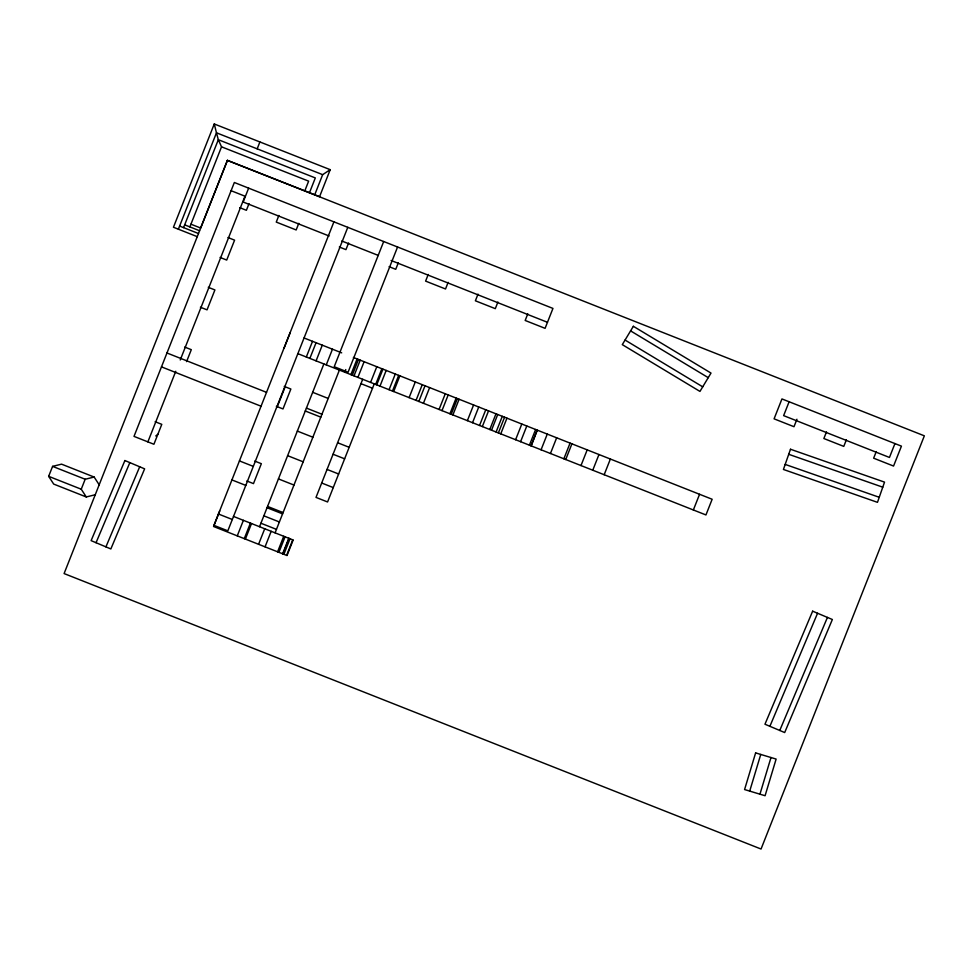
<?xml version="1.0" encoding="UTF-8"?>
<svg xmlns="http://www.w3.org/2000/svg" width="973" height="973" viewBox="0 0 973 973"><rect width="100%" height="100%" fill="white"/><g stroke="black" fill="none" stroke-linecap="round" stroke-linejoin="round"><path stroke-width="1.46" d="M749.709 791.098L760.752 754.44M759.949 794.187L770.993 757.529M95.245 494.746L86.281 496.96L53.685 484.08L48.65 476.332L52.591 466.371L61.554 464.157L94.15 477.05L99.185 484.785M190.951 224.191L200.657 228.035L227.414 160.387L319.57 196.68L330.212 169.667L214.267 123.972L173.449 227.256L197.251 236.658M178.375 229.202L216.468 132.802L214.267 123.972M183.569 227.621L218.317 139.711L216.468 132.802L322.659 174.654L330.212 169.667M86.281 496.96L81.246 489.212L85.174 479.251L94.15 477.05M189.869 226.904L221.528 146.826L218.317 139.711L315.313 177.925L309.487 192.715M257.176 148.869L259.888 141.973M147.872 441.876L175.772 371.272M180.236 359.986L244.977 196.193L231.1 190.708M248.638 188.154L243.165 202.019L329.105 235.989M186.573 361.628L191.304 349.672L184.663 347.057M249.015 203.649L246.388 210.29L239.747 207.663M278.886 215.447L276.259 222.087L296.169 229.956L298.796 223.328M304.804 190.866L308.636 181.148L221.528 146.826M314.729 194.77L322.659 174.654M333.909 221.856L213.963 525.371L227.828 530.844L347.787 227.329M219.716 510.971L213.573 526.502L287.023 555.534L293.165 540.003L233.447 516.408M284.043 348.212L290.246 332.511M348.577 242.995L345.95 249.635L339.322 247.008M306.325 357.006L312.528 341.316M237.266 535.868L243.396 520.336M309.864 358.405L316.067 342.715M244.272 538.641L250.414 523.109M245.378 539.078L251.521 523.547M316.079 360.874L322.282 345.172M259.548 526.709L323.875 363.951M326.259 364.887L332.462 349.198M258.575 544.296L264.717 528.765M383.69 241.523L334.213 366.736L348.079 372.221L397.568 247.008M265.057 546.85L271.187 531.319M275.079 532.851L339.407 370.081M344.722 372.185L345.756 369.57M277.597 551.813L283.739 536.281M278.923 552.336L285.065 536.804M350.9 374.629L357.103 358.94M352.275 375.177L358.478 359.475M282.632 553.795L288.774 538.264M282.973 553.929L289.115 538.397M398.358 262.674L395.731 269.314L389.103 266.687M354.014 375.858L360.217 360.168M283.885 554.294L290.027 538.762M286.609 555.364L292.739 539.833M357.906 377.402L364.109 361.701M362.686 379.288L316.006 497.398L327.573 501.971L374.252 383.861M370.591 382.413L376.794 366.724M375.675 384.42L381.878 368.731M376.733 384.834L382.936 369.144M379.993 386.123L386.184 370.433M428.229 274.471L425.602 281.112L445.525 288.981L448.139 282.352M389.078 389.723L395.281 374.033M392.484 391.061L398.687 375.371M393.676 391.535L399.879 375.846M409.11 397.629L415.301 381.939M416.055 400.377L422.258 384.688M418.816 401.472L425.006 385.782M423.425 403.296L429.628 387.607M478.011 294.15L475.383 300.791L495.306 308.66L497.921 302.019M439.066 409.475L445.269 393.785M441.985 410.63L448.188 394.941M449.94 413.768L456.142 398.079M451.204 414.267L457.407 398.577M452.895 414.936L459.098 399.246M467.381 420.664L473.583 404.975M472.537 422.708L478.74 407.018M479.543 425.469L485.746 409.779M482.34 426.575L488.543 410.886M527.792 313.829L525.177 320.47L545.087 328.339L552.956 308.417L234.347 182.498L134.006 436.391L153.916 444.26L161.786 424.35L155.145 421.723M489.784 429.519L495.975 413.829M491.523 430.2L497.726 414.51M496.096 432.012L502.299 416.322M498.371 432.912L504.573 417.222M500.754 433.861L506.957 418.159M515.605 439.723L521.808 424.033M520.591 441.693L526.794 426.004M529.421 445.184L535.624 429.494M531.027 445.816L537.23 430.127L531.246 445.902M541.073 449.794L547.276 434.092M550.45 453.503L556.653 437.801M563.866 458.794L570.069 443.104M565.727 459.536L571.917 443.834M580.99 465.568L587.193 449.867M592.764 470.214L598.967 454.525M604.172 474.727L610.375 459.037M693.36 509.974L699.563 494.284M789.115 401.752L783.63 415.629L889.456 457.456L894.941 443.579M796.948 419.241L793.992 426.709L774.082 418.84L781.951 398.93L901.436 446.145L893.555 466.055L873.645 458.186L876.272 451.557M826.491 431.878L823.863 438.519L843.773 446.388L846.401 439.747M277.293 406.69L285.186 386.78M96.047 542.715L129.835 462.613M105.923 546.875L139.698 466.772M769.886 726.308L817.563 613.258M779.762 730.468L827.427 617.417M155.753 435.965L157.857 434.311M788.714 454.306L882.766 487.181M785.187 464.413L879.239 497.288M341.778 241L378.412 255.473M391.085 260.484L547.471 322.294M227.95 237.534L234.59 240.161L226.709 260.071L220.08 257.444M184.663 224.848L199.587 230.747M179.604 226.064L198.492 233.52M208.271 287.315L214.911 289.942L207.042 309.852L200.402 307.225M304.062 337.972L341.693 352.846M353.394 357.468L712.151 499.258L705.948 514.948L297.86 353.661M360.959 383.654L372.525 388.227M312.661 392.301L328.193 398.444M284.225 386.403L290.866 389.03L282.997 408.94L276.356 406.313M166.967 352.992L266.529 392.35M306.422 408.101L321.954 414.243M305.279 410.995L320.81 417.137M161.482 366.87L261.044 406.215M337.607 442.739L349.173 447.312M297.337 431.088L312.868 437.218M333.058 454.245L344.624 458.818M327.05 469.424L338.628 473.997M287.619 455.668L303.15 461.81M321.686 483.009L333.252 487.582M254.719 461.08L261.348 463.695L253.479 483.617L246.85 480.99M239.431 460.91L253.308 466.383M278.436 478.911L293.968 485.053M231.915 479.92L245.792 485.405M267.563 506.434L283.094 512.576M267.04 507.736L282.584 513.866M263.841 515.824L279.373 521.966M260.922 523.231L276.454 529.361M218.439 514.012L232.316 519.497M52.591 466.371L85.174 479.251M48.65 476.332L81.246 489.212M630.589 330.881L708.247 377.658M625.067 340.051L702.713 386.828M755.62 752.895L744.576 789.553L765.082 795.732L776.126 759.074L755.62 752.895M790.49 449.246L783.423 469.46L877.476 502.336L884.53 482.121L790.49 449.246M227.402 160.387L64.096 573.571L761.044 849.028L924.35 435.831L227.414 160.387M124.897 460.533L91.121 540.635L110.849 548.954L144.624 468.852L124.897 460.533M812.637 611.178L764.96 724.228L784.688 732.547L832.365 619.497L812.637 611.178M633.35 326.296L622.294 344.637L699.952 391.414L711.008 373.073L633.35 326.296"/></g></svg>
